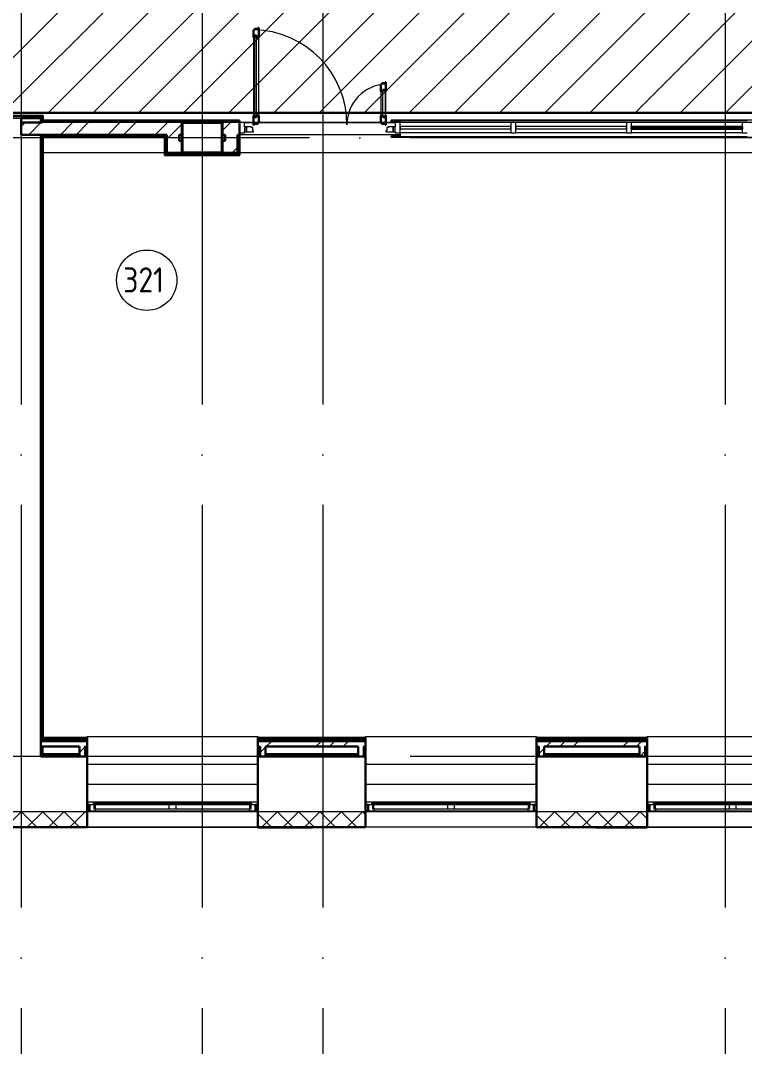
# Model space of a CAD drawing. Header units: millimetres. Extents: x -259809 to 472825, y -397243 to 31861.
# Drawn here: x 261165 to 268364, y -373335 to -363137 of the extents above; entities that cross this region are included whole.
import ezdxf

# ---------------------------------------------------------------- set-up
doc = ezdxf.new("R2010")
doc.units = ezdxf.units.MM
doc.linetypes.add('ADSK_Линия сетки', pattern=[25, 20, -2.5, 0, -2.5])
doc.linetypes.add('ADSK_Сверху', pattern=[450, 300, -150])
for name, color, linetype, lineweight in [('_ Окна', 252, 'Continuous', 30), ('Витраж', 252, 'Continuous', 9), ('Двери', 252, 'Continuous', 9), ('Линии', 7, 'Continuous', 9), ('лс', 5, 'Continuous', 30), ('Марки помещений', 252, 'Continuous', 20), ('Несущие колонны', 252, 'Continuous', 18), ('Ограждение', 252, 'Continuous', 9), ('Окна', 252, 'Continuous', 9), ('Оси', 252, 'Continuous', 9), ('Панели витража', 252, 'Continuous', 9), ('Стены внутренние', 252, 'Continuous', 18), ('Стены наружные', 252, 'Continuous', 18), ('Стены разрез', 7, 'Continuous', 30), ('Стены штриховка', 7, 'Continuous', 9)]:
    doc.layers.add(name, color=color, linetype=linetype, lineweight=lineweight)
doc.layers.add('Двери открывание', color=7, linetype='Continuous', lineweight=9, true_color=0xc0c0c0)
doc.styles.add('GOST Common_2', font='', dxfattribs={"width": 0.9, "height": 250})
doc.styles.get('GOST Common_2').set_extended_font_data('GOST type B')

# ---------------------------------------------------------------- blocks, each defined once
blk = doc.blocks.new('3 этаж')
at = {"layer": '_ Окна', "color": 251, "true_color": 0x636466}
for p, q in [((261851, -18245), (261826, -18245)), ((261851, -18303), (261851, -18245)), ((263526, -18245), (263501, -18245)), ((263501, -18245), (263501, -18303)), ((264621, -18245), (264596, -18245)), ((264621, -18303), (264621, -18245)), ((266296, -18245), (266271, -18245)), ((266271, -18245), (266271, -18303)), ((267421, -18245), (267396, -18245)), ((267421, -18303), (267421, -18245)), ((261826, -18303), (261851, -18303)), ((263501, -18303), (263526, -18303)), ((264596, -18303), (264621, -18303)), ((266271, -18303), (266296, -18303)), ((267396, -18303), (267421, -18303))]:
    blk.add_line(p, q, dxfattribs=at)
at = {"layer": '_ Окна', "color": 251, "lineweight": 18, "true_color": 0x636466}
for p, q in [((261889, -18245), (261851, -18245)), ((261851, -18245), (261851, -18303)), ((261897, -18286), (261897, -18245)), ((263455, -18245), (263455, -18286)), ((263501, -18245), (263463, -18245)), ((263501, -18303), (263501, -18245)), ((264659, -18245), (264621, -18245)), ((264621, -18245), (264621, -18303)), ((264667, -18286), (264667, -18245)), ((266225, -18245), (266225, -18286)), ((266271, -18245), (266233, -18245)), ((266271, -18303), (266271, -18245)), ((267459, -18245), (267421, -18245)), ((267421, -18245), (267421, -18303)), ((267467, -18286), (267467, -18245)), ((261851, -18303), (261911, -18303)), ((261909, -18286), (261897, -18286)), ((261911, -18303), (261915, -18286)), ((263437, -18286), (263442, -18303)), ((263442, -18303), (263501, -18303)), ((263455, -18286), (263443, -18286)), ((264621, -18303), (264681, -18303)), ((264679, -18286), (264667, -18286)), ((264681, -18303), (264685, -18286)), ((266207, -18286), (266212, -18303)), ((266212, -18303), (266271, -18303)), ((266225, -18286), (266213, -18286)), ((267421, -18303), (267481, -18303)), ((267479, -18286), (267467, -18286)), ((267481, -18303), (267485, -18286))]:
    blk.add_line(p, q, dxfattribs=at)
at = {"layer": 'Витраж', "color": 251, "lineweight": 18, "true_color": 0x636466}
for p, q in [((263391, -11463), (263341, -11463)), ((263341, -11463), (263341, -11563)), ((263391, -11503), (263391, -11463)), ((263341, -11563), (263391, -11563)), ((263391, -11563), (263391, -11553))]:
    blk.add_line(p, q, dxfattribs=at)
at = {"layer": 'Витраж', "color": 251, "lineweight": 18, "true_color": 0x636466, "extrusion": (0, 0, -1)}
for p, q in [((264941, -11463), (264891, -11463)), ((264891, -11463), (264891, -11503)), ((264941, -11563), (264941, -11463)), ((266091, -11463), (266041, -11463)), ((266041, -11463), (266041, -11563)), ((266091, -11563), (266091, -11463)), ((267241, -11463), (267191, -11463)), ((267191, -11463), (267191, -11563)), ((267241, -11563), (267241, -11463)), ((268391, -11463), (268341, -11463)), ((268341, -11463), (268341, -11563)), ((264891, -11553), (264891, -11563)), ((264891, -11563), (264941, -11563)), ((266041, -11563), (266091, -11563)), ((267191, -11563), (267241, -11563)), ((268341, -11563), (268391, -11563))]:
    blk.add_line(p, q, dxfattribs=at)
at = {"layer": 'Витраж', "color": 251, "true_color": 0x636466}
for p, q in [((266041, -11463), (264941, -11463)), ((267191, -11463), (266091, -11463)), ((268341, -11463), (267241, -11463)), ((266041, -11563), (264941, -11563)), ((267191, -11563), (266091, -11563)), ((268341, -11563), (267241, -11563))]:
    blk.add_line(p, q, dxfattribs=at)
at = {"layer": 'Двери', "color": 251, "lineweight": 30, "true_color": 0x636466}
for p, q in [((263491, -10539), (263483, -10539)), ((263483, -10539), (263483, -10615)), ((263525, -10530), (263491, -10530)), ((263491, -10530), (263491, -10539)), ((263492, -10597), (263492, -10615)), ((263513, -10597), (263492, -10597)), ((263513, -10615), (263513, -10597)), ((263533, -10521), (263525, -10521)), ((263525, -10521), (263525, -10530)), ((263533, -10615), (263533, -10521)), ((263492, -10615), (263483, -10615)), ((263533, -10615), (263513, -10615)), ((264757, -11079), (264749, -11079)), ((264749, -11079), (264749, -11155)), ((264791, -11070), (264757, -11070)), ((264757, -11070), (264757, -11079)), ((264799, -11061), (264791, -11061)), ((264791, -11061), (264791, -11070)), ((264799, -11155), (264799, -11061)), ((264749, -11155), (264769, -11155)), ((264769, -11155), (264769, -11137)), ((264769, -11137), (264790, -11137)), ((264790, -11137), (264790, -11155)), ((264790, -11155), (264799, -11155)), ((263483, -11391), (263483, -11485)), ((263492, -11391), (263483, -11391)), ((263492, -11409), (263492, -11391)), ((263513, -11409), (263492, -11409)), ((263513, -11391), (263513, -11409)), ((263533, -11391), (263513, -11391)), ((263533, -11467), (263533, -11391)), ((264749, -11391), (264749, -11467)), ((264749, -11391), (264769, -11391)), ((264769, -11391), (264769, -11409)), ((264769, -11409), (264790, -11409)), ((264790, -11391), (264799, -11391)), ((264790, -11409), (264790, -11391)), ((264799, -11485), (264799, -11391)), ((263483, -11485), (263491, -11485)), ((263491, -11485), (263491, -11476)), ((263491, -11476), (263525, -11476)), ((263525, -11476), (263525, -11467)), ((263525, -11467), (263533, -11467)), ((264749, -11467), (264757, -11467)), ((264757, -11467), (264757, -11476)), ((264757, -11476), (264791, -11476)), ((264791, -11476), (264791, -11485)), ((264791, -11485), (264799, -11485))]:
    blk.add_line(p, q, dxfattribs=at)
at = {"layer": 'Двери', "color": 251, "true_color": 0x636466}
for p, q in [((263492, -10597), (263492, -11409)), ((263513, -10597), (263492, -10597)), ((263513, -11409), (263513, -10597)), ((263483, -10615), (263483, -11391)), ((263533, -11391), (263533, -10615)), ((264749, -11155), (264749, -11391)), ((264769, -11409), (264769, -11137)), ((264769, -11137), (264790, -11137)), ((264790, -11137), (264790, -11409)), ((264799, -11391), (264799, -11155)), ((263492, -11409), (263513, -11409)), ((264790, -11409), (264769, -11409)), ((263391, -11503), (263391, -11553)), ((263411, -11503), (263391, -11503)), ((263411, -11553), (263411, -11503)), ((263460, -11503), (263411, -11503)), ((263411, -11503), (263411, -11553)), ((263460, -11511), (263460, -11503)), ((263474, -11511), (263460, -11511)), ((263474, -11545), (263474, -11511)), ((264822, -11511), (264808, -11511)), ((264808, -11511), (264808, -11545)), ((264822, -11503), (264822, -11511)), ((264871, -11503), (264822, -11503)), ((264891, -11503), (264871, -11503)), ((264871, -11503), (264871, -11553)), ((264871, -11553), (264871, -11503)), ((264891, -11553), (264891, -11503)), ((263391, -11553), (263411, -11553)), ((263411, -11553), (263483, -11553)), ((263483, -11545), (263474, -11545)), ((263483, -11553), (263483, -11545)), ((264808, -11545), (264799, -11545)), ((264799, -11545), (264799, -11553)), ((264799, -11553), (264871, -11553)), ((264871, -11553), (264891, -11553))]:
    blk.add_line(p, q, dxfattribs=at)
at = {"layer": 'Двери открывание', "color": 251, "true_color": 0x636466}
for centre, radius, start, end in [((263465, -11485), 946, 0, 88.9097), ((264817, -11485), 406, 92.541, 180)]:
    blk.add_arc(centre, radius, start, end, dxfattribs=at)
at = {"layer": 'Линии', "color": 251, "linetype": 'ADSK_Сверху', "ltscale": 200, "true_color": 0x636466}
for p, q in [((294576, -11463), (261366, -11463)), ((294576, -11763), (261366, -11763))]:
    blk.add_line(p, q, dxfattribs=at)
at = {"layer": 'Марки помещений', "color": 251, "true_color": 0x636466}
blk.add_circle((262420, -13029), 300, dxfattribs=at)
at = {"layer": 'Несущие колонны', "color": 251, "lineweight": 40, "true_color": 0x636466}
for p, q in [((262771, -11463), (263171, -11463)), ((262771, -11763), (262771, -11463)), ((263171, -11463), (262771, -11463)), ((263171, -11463), (263171, -11763)), ((262771, -11583), (262771, -11763)), ((263171, -11763), (263171, -11583)), ((263171, -11763), (262771, -11763)), ((262771, -11763), (263171, -11763))]:
    blk.add_line(p, q, dxfattribs=at)
at = {"layer": 'Несущие колонны', "color": 251, "true_color": 0x636466}
for p, q in [((262771, -11463), (262771, -11583)), ((263171, -11583), (263171, -11463))]:
    blk.add_line(p, q, dxfattribs=at)
at = {"layer": 'Ограждение', "color": 251, "true_color": 0x636466}
for p, q in [((261391, -11393), (255256, -11393)), ((261391, -11393), (261386, -11398)), ((261391, -11438), (261391, -11393)), ((261391, -11438), (261386, -11443)), ((263321, -11438), (261391, -11438)), ((263321, -11438), (263321, -11443)), ((264851, -11448), (264851, -11438)), ((270186, -11438), (264851, -11438)), ((264851, -11448), (264941, -11448)), ((261391, -11608), (261386, -11603)), ((261391, -17579), (261391, -11608)), ((261391, -11608), (262596, -11608)), ((262596, -11608), (262601, -11603)), ((262596, -11608), (262596, -11788)), ((263341, -11583), (263346, -11583)), ((263346, -11788), (263346, -11583)), ((264851, -11608), (264851, -11598)), ((264941, -11598), (264851, -11598)), ((264851, -11608), (268596, -11608)), ((262596, -11788), (262601, -11783)), ((262596, -11788), (263346, -11788)), ((263346, -11788), (263341, -11783)), ((261826, -17578), (261826, -17563)), ((261826, -17563), (263526, -17563)), ((263526, -17563), (263526, -17578)), ((264596, -17578), (264596, -17563)), ((264596, -17563), (266296, -17563)), ((266296, -17563), (266296, -17578)), ((267396, -17578), (267396, -17563)), ((267396, -17563), (269096, -17563)), ((261381, -17663), (261381, -17748)), ((261391, -17738), (261381, -17748)), ((261391, -17738), (261391, -17663)), ((261751, -17738), (261391, -17738)), ((264521, -17738), (263601, -17738)), ((267321, -17738), (266371, -17738)), ((261826, -17838), (263526, -17838)), ((264596, -17838), (266296, -17838)), ((267396, -17838), (269096, -17838)), ((261826, -18038), (263526, -18038)), ((264596, -18038), (266296, -18038)), ((267396, -18038), (269096, -18038)), ((261826, -18213), (263526, -18213)), ((264596, -18213), (266296, -18213)), ((267396, -18213), (269096, -18213))]:
    blk.add_line(p, q, dxfattribs=at)
at = {"layer": 'Окна', "color": 251, "true_color": 0x636466}
for p, q in [((261889, -18228), (262661, -18228)), ((261889, -18245), (261889, -18228)), ((262661, -18245), (261889, -18245)), ((261909, -18286), (261909, -18245)), ((262641, -18245), (262641, -18286)), ((262661, -18228), (262691, -18228)), ((262661, -18228), (262661, -18245)), ((262691, -18245), (262661, -18245)), ((262691, -18228), (263463, -18228)), ((262691, -18245), (262691, -18228)), ((263463, -18245), (262691, -18245)), ((262711, -18286), (262711, -18245)), ((263443, -18245), (263443, -18286)), ((263463, -18228), (263463, -18245)), ((264659, -18228), (265431, -18228)), ((264659, -18245), (264659, -18228)), ((265431, -18245), (264659, -18245)), ((264679, -18286), (264679, -18245)), ((265411, -18245), (265411, -18286)), ((265431, -18228), (265461, -18228)), ((265431, -18228), (265431, -18245)), ((265461, -18245), (265431, -18245)), ((265461, -18228), (266233, -18228)), ((265461, -18245), (265461, -18228)), ((266233, -18245), (265461, -18245)), ((265481, -18286), (265481, -18245)), ((266213, -18245), (266213, -18286)), ((266233, -18228), (266233, -18245)), ((267459, -18228), (268231, -18228)), ((267459, -18245), (267459, -18228)), ((268231, -18245), (267459, -18245)), ((267479, -18286), (267479, -18245)), ((268211, -18245), (268211, -18286)), ((268231, -18228), (268261, -18228)), ((268231, -18228), (268231, -18245)), ((268261, -18245), (268231, -18245)), ((268261, -18228), (269033, -18228)), ((268261, -18245), (268261, -18228)), ((269033, -18245), (268261, -18245)), ((268281, -18286), (268281, -18245)), ((262641, -18286), (261909, -18286)), ((261911, -18303), (263442, -18303)), ((262711, -18286), (262641, -18286)), ((263443, -18286), (262711, -18286)), ((265411, -18286), (264679, -18286)), ((264681, -18303), (266212, -18303)), ((265481, -18286), (265411, -18286)), ((266213, -18286), (265481, -18286)), ((268211, -18286), (267479, -18286)), ((267481, -18303), (269012, -18303)), ((268281, -18286), (268211, -18286)), ((269013, -18286), (268281, -18286))]:
    blk.add_line(p, q, dxfattribs=at)
at = {"layer": 'Оси', "color": 251, "linetype": 'ADSK_Линия сетки', "ltscale": 200, "true_color": 0x636466}
for p, q in [((261171, -263), (261171, -31390)), ((262971, -263), (262971, -31390)), ((264171, -263), (264171, -31390)), ((268171, -263), (268171, -30120)), ((314039, -11613), (237099, -11613)), ((314039, -17763), (237099, -17763))]:
    blk.add_line(p, q, dxfattribs=at)
at = {"layer": 'Панели витража', "color": 251, "lineweight": 18, "true_color": 0x636466}
for p, q in [((266041, -11501), (264941, -11501)), ((264941, -11501), (264941, -11526)), ((266041, -11526), (266041, -11501)), ((267191, -11501), (266091, -11501)), ((266091, -11501), (266091, -11526)), ((267191, -11526), (267191, -11501)), ((264941, -11526), (266041, -11526)), ((266091, -11526), (267191, -11526))]:
    blk.add_line(p, q, dxfattribs=at)
at = {"layer": 'Стены внутренние', "color": 251, "lineweight": 30, "true_color": 0x636466}
for p, q in [((261171, -11583), (261171, -11418)), ((261366, -11583), (261171, -11583)), ((261366, -17763), (261366, -17663)), ((261751, -17763), (261366, -17763)), ((261826, -18465), (261826, -17763)), ((263526, -17763), (263526, -18465)), ((264521, -17763), (263601, -17763)), ((264596, -18465), (264596, -17763)), ((266296, -17763), (266296, -18465)), ((267321, -17763), (266371, -17763)), ((267396, -18465), (267396, -17763)), ((260706, -18465), (261826, -18465)), ((263526, -18465), (264596, -18465)), ((266296, -18465), (267396, -18465))]:
    blk.add_line(p, q, dxfattribs=at)
at = {"layer": 'Стены внутренние', "color": 251, "true_color": 0x636466}
for p, q in [((267396, -18313), (243621, -18313)), ((271926, -18313), (266296, -18313)), ((263526, -18465), (261826, -18465)), ((266296, -18465), (264596, -18465)), ((269096, -18465), (267396, -18465))]:
    blk.add_line(p, q, dxfattribs=at)
at = {"layer": 'Стены внутренние', "color": 251, "linetype": 'Continuous', "lineweight": 9, "true_color": 0x636466}
for p, q in [((261022, -18463), (261172, -18313)), ((261324, -18463), (261174, -18313)), ((261235, -18463), (261385, -18313)), ((261536, -18463), (261386, -18313)), ((261447, -18463), (261597, -18313)), ((261748, -18463), (261598, -18313)), ((261659, -18463), (261809, -18313)), ((261826, -18329), (261810, -18313)), ((263657, -18463), (263526, -18332)), ((263568, -18463), (263718, -18313)), ((263870, -18463), (263720, -18313)), ((263780, -18463), (263930, -18313)), ((264082, -18463), (263932, -18313)), ((263992, -18463), (264142, -18313)), ((264294, -18463), (264144, -18313)), ((264204, -18463), (264354, -18313)), ((264506, -18463), (264356, -18313)), ((264416, -18463), (264566, -18313)), ((264596, -18342), (264568, -18313)), ((266415, -18463), (266296, -18345)), ((266326, -18463), (266476, -18313)), ((266627, -18463), (266477, -18313)), ((266538, -18463), (266688, -18313)), ((266839, -18463), (266689, -18313)), ((266750, -18463), (266900, -18313)), ((267052, -18463), (266902, -18313)), ((266962, -18463), (267112, -18313)), ((267264, -18463), (267114, -18313)), ((267174, -18463), (267324, -18313)), ((267396, -18384), (267326, -18313)), ((267386, -18463), (267394, -18455)), ((263597, -18463), (263596, -18465)), ((263853, -18465), (263851, -18463)), ((264439, -18465), (264438, -18463)), ((266413, -18463), (266412, -18465)), ((267255, -18465), (267254, -18463))]:
    blk.add_line(p, q, dxfattribs=at)
at = {"layer": 'Стены наружные', "color": 251, "lineweight": 30, "true_color": 0x636466}
for p, q in [((261386, -11398), (255246, -11398)), ((261171, -11418), (261366, -11418)), ((261366, -11418), (261366, -11463)), ((261381, -11448), (261381, -11403)), ((261386, -11443), (261386, -11398)), ((261171, -11463), (261381, -11463)), ((261386, -11448), (261381, -11448)), ((263341, -11443), (261386, -11443)), ((262771, -11463), (263171, -11463)), ((263341, -11783), (263341, -11443)), ((261366, -11583), (262621, -11583)), ((261366, -11583), (261366, -17663)), ((261381, -11598), (262606, -11598)), ((261381, -17583), (261381, -11598)), ((261386, -17578), (261386, -11603)), ((261386, -11603), (262601, -11603)), ((262601, -11603), (262601, -11783)), ((262606, -11598), (262606, -11778)), ((262621, -11583), (262621, -11763)), ((262741, -11583), (262771, -11583)), ((262741, -11643), (262741, -11583)), ((263171, -11583), (263201, -11583)), ((263201, -11583), (263201, -11643)), ((263321, -11583), (263336, -11583)), ((263321, -11763), (263321, -11583)), ((263336, -11778), (263336, -11598)), ((263336, -11598), (263341, -11598)), ((262771, -11643), (262741, -11643)), ((262771, -11763), (262771, -11643)), ((263201, -11643), (263171, -11643)), ((263171, -11643), (263171, -11763)), ((262601, -11783), (263341, -11783)), ((262606, -11778), (263336, -11778)), ((262621, -11763), (263321, -11763)), ((261386, -17583), (261381, -17583)), ((261826, -17578), (261386, -17578)), ((261826, -17763), (261826, -17578)), ((263526, -17578), (263526, -17763)), ((264596, -17578), (263526, -17578)), ((264596, -17763), (264596, -17578)), ((267396, -17578), (266296, -17578)), ((266296, -17578), (266296, -17763)), ((267396, -17763), (267396, -17578)), ((261366, -17663), (261751, -17663)), ((261751, -17663), (261751, -17763)), ((263601, -17663), (264521, -17663)), ((263601, -17763), (263601, -17663)), ((264521, -17663), (264521, -17763)), ((266371, -17663), (267321, -17663)), ((266371, -17763), (266371, -17663)), ((267321, -17663), (267321, -17763)), ((261751, -17763), (261826, -17763)), ((263526, -17763), (263601, -17763)), ((264521, -17763), (264596, -17763)), ((266296, -17763), (266371, -17763)), ((267321, -17763), (267396, -17763)), ((263526, -18465), (263526, -18470)), ((264061, -18470), (263526, -18470)), ((264061, -18465), (264061, -18470)), ((266886, -18465), (266886, -18470)), ((266886, -18470), (267396, -18470)), ((267396, -18465), (267396, -18470))]:
    blk.add_line(p, q, dxfattribs=at)
at = {"layer": 'Стены наружные', "color": 251, "true_color": 0x636466}
for p, q in [((255396, -11418), (261171, -11418)), ((262771, -11583), (262771, -11463)), ((263171, -11463), (263171, -11583)), ((263391, -11463), (263483, -11463)), ((263533, -11463), (264749, -11463)), ((264799, -11463), (264891, -11463)), ((264941, -11443), (264941, -11463)), ((264941, -11443), (268391, -11443)), ((264941, -11583), (263346, -11583)), ((264941, -11563), (264941, -11603)), ((268391, -11603), (264941, -11603)), ((261374, -17748), (261751, -17748)), ((261374, -17763), (261374, -17748)), ((263601, -17748), (264521, -17748)), ((266371, -17748), (267321, -17748)), ((263526, -18470), (259006, -18470)), ((261266, -18470), (261266, -18465)), ((261826, -18465), (261826, -18470)), ((264596, -18470), (264061, -18470)), ((264596, -18470), (264596, -18465)), ((266296, -18470), (266296, -18465)), ((266886, -18470), (266296, -18470)), ((269096, -18470), (267396, -18470))]:
    blk.add_line(p, q, dxfattribs=at)
at = {"layer": 'Стены наружные', "color": 251, "linetype": 'Continuous', "lineweight": 9, "true_color": 0x636466}
for p, q in [((261223, -11403), (261228, -11398)), ((261294, -11403), (261299, -11398)), ((261365, -11403), (261370, -11398)), ((261171, -11502), (261210, -11463)), ((261247, -11583), (261367, -11463)), ((261391, -11448), (261396, -11443)), ((261446, -11463), (261461, -11448)), ((261461, -11448), (261466, -11443)), ((261532, -11448), (261537, -11443)), ((261562, -11583), (261682, -11463)), ((261603, -11448), (261608, -11443)), ((261673, -11448), (261678, -11443)), ((261719, -11583), (261839, -11463)), ((261744, -11448), (261749, -11443)), ((261815, -11448), (261820, -11443)), ((261871, -11463), (261886, -11448)), ((261886, -11448), (261891, -11443)), ((261956, -11448), (261961, -11443)), ((262027, -11448), (262032, -11443)), ((262033, -11583), (262153, -11463)), ((262098, -11448), (262103, -11443)), ((262168, -11448), (262173, -11443)), ((262190, -11583), (262310, -11463)), ((262239, -11448), (262244, -11443)), ((262295, -11463), (262310, -11448)), ((262310, -11448), (262315, -11443)), ((262381, -11448), (262386, -11443)), ((262451, -11448), (262456, -11443)), ((262505, -11583), (262625, -11463)), ((262522, -11448), (262527, -11443)), ((262593, -11448), (262598, -11443)), ((262662, -11583), (262771, -11474)), ((262663, -11448), (262668, -11443)), ((262719, -11463), (262734, -11448)), ((262734, -11448), (262739, -11443)), ((262805, -11448), (262810, -11443)), ((262875, -11448), (262880, -11443)), ((262946, -11448), (262951, -11443)), ((263017, -11448), (263022, -11443)), ((263088, -11448), (263093, -11443)), ((263143, -11463), (263158, -11448)), ((263158, -11448), (263163, -11443)), ((263171, -11545), (263253, -11463)), ((263229, -11448), (263234, -11443)), ((263300, -11448), (263305, -11443)), ((261381, -11599), (261382, -11598)), ((261448, -11603), (261453, -11598)), ((261518, -11603), (261523, -11598)), ((261589, -11603), (261594, -11598)), ((261660, -11603), (261665, -11598)), ((261731, -11603), (261736, -11598)), ((261801, -11603), (261806, -11598)), ((261872, -11603), (261877, -11598)), ((261907, -11598), (261907, -11583)), ((261943, -11603), (261948, -11598)), ((262013, -11603), (262018, -11598)), ((262084, -11603), (262089, -11598)), ((262155, -11603), (262160, -11598)), ((262226, -11603), (262231, -11598)), ((262296, -11603), (262301, -11598)), ((262367, -11603), (262372, -11598)), ((262438, -11603), (262443, -11598)), ((262507, -11598), (262507, -11583)), ((262508, -11603), (262513, -11598)), ((262579, -11603), (262584, -11598)), ((262621, -11624), (262662, -11583)), ((263336, -11624), (263341, -11619)), ((261381, -11670), (261386, -11665)), ((262601, -11652), (262606, -11647)), ((262601, -11723), (262606, -11718)), ((263268, -11763), (263321, -11710)), ((263336, -11695), (263341, -11690)), ((261381, -11741), (261386, -11736)), ((261381, -11811), (261386, -11806)), ((262611, -11783), (262616, -11778)), ((262682, -11783), (262687, -11778)), ((262753, -11783), (262758, -11778)), ((262823, -11783), (262828, -11778)), ((262894, -11783), (262899, -11778)), ((262965, -11783), (262970, -11778)), ((263035, -11783), (263040, -11778)), ((263106, -11783), (263111, -11778)), ((263107, -11778), (263107, -11763)), ((263177, -11783), (263182, -11778)), ((263248, -11783), (263253, -11778)), ((263318, -11783), (263323, -11778)), ((263336, -11765), (263341, -11760)), ((261381, -11882), (261386, -11877)), ((261366, -11968), (261381, -11953)), ((261381, -11953), (261386, -11948)), ((261381, -12023), (261386, -12018)), ((261381, -12094), (261386, -12089)), ((261381, -12165), (261386, -12160)), ((261381, -12235), (261386, -12230)), ((261381, -12306), (261386, -12301)), ((261366, -12392), (261381, -12377)), ((261381, -12377), (261386, -12372)), ((261381, -12448), (261386, -12443)), ((261381, -12518), (261386, -12513)), ((261381, -12589), (261386, -12584)), ((261381, -12660), (261386, -12655)), ((261381, -12730), (261386, -12725)), ((261366, -12816), (261381, -12801)), ((261381, -12801), (261386, -12796)), ((261381, -12872), (261386, -12867)), ((261381, -12943), (261386, -12938)), ((261381, -13013), (261386, -13008)), ((261381, -13084), (261386, -13079)), ((261381, -13155), (261386, -13150)), ((261366, -13240), (261381, -13225)), ((261381, -13225), (261386, -13220)), ((261381, -13296), (261386, -13291)), ((261381, -13367), (261386, -13362)), ((261381, -13438), (261386, -13433)), ((261381, -13508), (261386, -13503)), ((261366, -13665), (261381, -13650)), ((261381, -13579), (261386, -13574)), ((261381, -13650), (261386, -13645)), ((261381, -13720), (261386, -13715)), ((261381, -13791), (261386, -13786)), ((261381, -13862), (261386, -13857)), ((261381, -13933), (261386, -13928)), ((261381, -14003), (261386, -13998)), ((261381, -14074), (261386, -14069)), ((261366, -14089), (261381, -14074)), ((261381, -14145), (261386, -14140)), ((261381, -14215), (261386, -14210)), ((261381, -14286), (261386, -14281)), ((261381, -14357), (261386, -14352)), ((261381, -14428), (261386, -14423)), ((261366, -14513), (261381, -14498)), ((261381, -14498), (261386, -14493)), ((261381, -14569), (261386, -14564)), ((261381, -14640), (261386, -14635)), ((261381, -14710), (261386, -14705)), ((261381, -14781), (261386, -14776)), ((261381, -14852), (261386, -14847)), ((261366, -14937), (261381, -14922)), ((261381, -14922), (261386, -14917)), ((261381, -14993), (261386, -14988)), ((261381, -15064), (261386, -15059)), ((261381, -15135), (261386, -15130)), ((261381, -15205), (261386, -15200)), ((261381, -15276), (261386, -15271)), ((261366, -15362), (261381, -15347)), ((261381, -15347), (261386, -15342)), ((261381, -15417), (261386, -15412)), ((261381, -15488), (261386, -15483)), ((261381, -15559), (261386, -15554)), ((261381, -15630), (261386, -15625)), ((261381, -15700), (261386, -15695)), ((261366, -15786), (261381, -15771)), ((261381, -15771), (261386, -15766)), ((261381, -15842), (261386, -15837)), ((261381, -15912), (261386, -15907)), ((261381, -15983), (261386, -15978)), ((261381, -16054), (261386, -16049)), ((261366, -16210), (261381, -16195)), ((261381, -16125), (261386, -16120)), ((261381, -16195), (261386, -16190)), ((261381, -16266), (261386, -16261)), ((261381, -16337), (261386, -16332)), ((261381, -16407), (261386, -16402)), ((261381, -16478), (261386, -16473)), ((261366, -16635), (261381, -16620)), ((261381, -16549), (261386, -16544)), ((261381, -16620), (261386, -16615)), ((261381, -16690), (261386, -16685)), ((261381, -16761), (261386, -16756)), ((261381, -16832), (261386, -16827)), ((261381, -16902), (261386, -16897)), ((261381, -16973), (261386, -16968)), ((261366, -17059), (261381, -17044)), ((261381, -17044), (261386, -17039)), ((261381, -17115), (261386, -17110)), ((261381, -17185), (261386, -17180)), ((261381, -17256), (261386, -17251)), ((261381, -17327), (261386, -17322)), ((261381, -17397), (261386, -17392)), ((261366, -17483), (261381, -17468)), ((261381, -17468), (261386, -17463)), ((261381, -17539), (261386, -17534)), ((261366, -17616), (261369, -17613)), ((261407, -17583), (261412, -17578)), ((261448, -17613), (261461, -17601)), ((261461, -17601), (261473, -17588)), ((261478, -17583), (261483, -17578)), ((261549, -17583), (261554, -17578)), ((261620, -17583), (261625, -17578)), ((261660, -17613), (261673, -17601)), ((261673, -17601), (261685, -17588)), ((261685, -17588), (261690, -17583)), ((261690, -17583), (261695, -17578)), ((261761, -17583), (261766, -17578)), ((263529, -17583), (263534, -17578)), ((263569, -17613), (263582, -17601)), ((263582, -17601), (263594, -17588)), ((263599, -17583), (263604, -17578)), ((263609, -17663), (263659, -17613)), ((263670, -17583), (263675, -17578)), ((263741, -17583), (263746, -17578)), ((263782, -17613), (263794, -17601)), ((263794, -17601), (263807, -17588)), ((263807, -17588), (263812, -17583)), ((263812, -17583), (263817, -17578)), ((263882, -17583), (263887, -17578)), ((263953, -17583), (263958, -17578)), ((263994, -17613), (264006, -17601)), ((264006, -17601), (264019, -17588)), ((264024, -17583), (264029, -17578)), ((264094, -17583), (264099, -17578)), ((264103, -17663), (264153, -17613)), ((264165, -17583), (264170, -17578)), ((264206, -17613), (264218, -17601)), ((264218, -17601), (264231, -17588)), ((264231, -17588), (264236, -17583)), ((264236, -17583), (264241, -17578)), ((264237, -17663), (264287, -17613)), ((264307, -17583), (264312, -17578)), ((264372, -17663), (264422, -17613)), ((264377, -17583), (264382, -17578)), ((264418, -17613), (264430, -17601)), ((264430, -17601), (264443, -17588)), ((264448, -17583), (264453, -17578)), ((264519, -17583), (264524, -17578)), ((264589, -17583), (264594, -17578)), ((266327, -17613), (266340, -17601)), ((266340, -17601), (266352, -17588)), ((266352, -17588), (266357, -17583)), ((266357, -17583), (266362, -17578)), ((266393, -17663), (266443, -17613)), ((266428, -17583), (266433, -17578)), ((266499, -17583), (266504, -17578)), ((266527, -17663), (266577, -17613)), ((266539, -17613), (266552, -17601)), ((266552, -17601), (266564, -17588)), ((266569, -17583), (266574, -17578)), ((266640, -17583), (266645, -17578)), ((266662, -17663), (266712, -17613)), ((266711, -17583), (266716, -17578)), ((266751, -17613), (266764, -17601)), ((266764, -17601), (266776, -17588)), ((266776, -17588), (266781, -17583)), ((266781, -17583), (266786, -17578)), ((266852, -17583), (266857, -17578)), ((266923, -17583), (266928, -17578)), ((266964, -17613), (266976, -17601)), ((266976, -17601), (266989, -17588)), ((266994, -17583), (266999, -17578)), ((267064, -17583), (267069, -17578)), ((267135, -17583), (267140, -17578)), ((267156, -17663), (267206, -17613)), ((267176, -17613), (267188, -17601)), ((267188, -17601), (267201, -17588)), ((267201, -17588), (267206, -17583)), ((267206, -17583), (267211, -17578)), ((267276, -17583), (267281, -17578)), ((267291, -17663), (267341, -17613)), ((267347, -17583), (267352, -17578)), ((267388, -17613), (267396, -17605)), ((261751, -17725), (261801, -17675)), ((261801, -17684), (261814, -17672)), ((261813, -17663), (261826, -17650)), ((261814, -17672), (261822, -17663)), ((263551, -17721), (263601, -17671)), ((264571, -17672), (264580, -17663)), ((266321, -17735), (266371, -17685)), ((267326, -17763), (267371, -17718)), ((263596, -18465), (263593, -18470)), ((263853, -18466), (263853, -18465)), ((267258, -18470), (267255, -18465))]:
    blk.add_line(p, q, dxfattribs=at)
at = {"layer": 'Стены разрез', "color": 251, "true_color": 0x636466}
for p, q in [((268341, -11503), (267241, -11503)), ((267241, -11503), (267241, -11523)), ((268341, -11523), (268341, -11503)), ((267241, -11523), (268341, -11523))]:
    blk.add_line(p, q, dxfattribs=at)
at = {"layer": 'Стены штриховка', "color": 251, "true_color": 0x636466}
for p, q in [((255246, -11403), (261381, -11403)), ((262771, -11463), (261381, -11463)), ((263341, -11448), (261386, -11448)), ((263341, -11463), (263171, -11463)), ((261381, -11598), (261366, -11598)), ((263336, -11583), (263341, -11583)), ((261366, -17588), (261826, -17588)), ((261826, -17588), (261366, -17588)), ((261366, -17601), (261826, -17601)), ((261366, -17613), (261826, -17613)), ((261826, -17583), (261386, -17583)), ((264596, -17583), (263526, -17583)), ((263526, -17588), (264596, -17588)), ((264596, -17588), (263526, -17588)), ((263526, -17601), (264596, -17601)), ((263526, -17613), (264596, -17613)), ((267396, -17583), (266296, -17583)), ((266296, -17588), (267396, -17588)), ((267396, -17588), (266296, -17588)), ((266296, -17601), (267396, -17601)), ((266296, -17613), (267396, -17613)), ((261826, -17663), (261801, -17663)), ((261801, -17663), (261801, -17763)), ((261814, -17663), (261814, -17763)), ((263551, -17663), (263526, -17663)), ((263539, -17663), (263539, -17763)), ((263551, -17663), (263551, -17763)), ((264596, -17663), (264571, -17663)), ((264571, -17663), (264571, -17763)), ((264584, -17663), (264584, -17763)), ((266321, -17663), (266296, -17663)), ((266309, -17663), (266309, -17763)), ((266321, -17663), (266321, -17763)), ((267396, -17663), (267371, -17663)), ((267371, -17663), (267371, -17763)), ((267384, -17663), (267384, -17763)), ((261826, -18389), (261824, -18389)), ((261824, -18463), (261824, -18389)), ((263528, -18389), (263526, -18389)), ((263528, -18389), (263528, -18463)), ((264596, -18389), (264594, -18389)), ((264594, -18463), (264594, -18389)), ((266298, -18389), (266296, -18389)), ((266298, -18389), (266298, -18463)), ((267396, -18389), (267394, -18389)), ((267394, -18463), (267394, -18389)), ((260708, -18463), (261824, -18463)), ((263528, -18463), (264594, -18463)), ((266298, -18463), (267394, -18463))]:
    blk.add_line(p, q, dxfattribs=at)
at = {"layer": 'Марки помещений', "color": 251, "true_color": 0x636466, "style": 'GOST Common_2', "width": 0.9}
blk.add_text('321', height=250, dxfattribs=at).set_placement((262186, -13151))

msp = doc.modelspace()

# ---------------------------------------------------------------- hatches: boundary and pattern name
at = {"layer": 'лс', "lineweight": 5, "true_color": 0xf26722}
h = msp.add_hatch(dxfattribs=at)
h.set_pattern_fill('ANSI31', color=30, scale=100)
h.set_pattern_definition([(45, (0, 56557.33), (-224.5064, 224.5064), [])])
h.paths.add_polyline_path([(258100, -355819), (250613, -355819), (250613, -364054), (270047, -364054), (270047, -362207), (258100, -362207)])
edge = h.paths.add_edge_path(flags=16)
edge.add_ellipse((252003, -356537), major_axis=(912, 0), ratio=0.29514, start_angle=0, end_angle=360)

# ---------------------------------------------------------------- linework, layer by layer
at = {"layer": 'лс', "color": 30, "lineweight": 30, "true_color": 0xf26722}
msp.add_lwpolyline([(250613, -364054), (250613, -355819), (258100, -355819), (258100, -362207), (270047, -362207), (270047, -364054)], close=True, dxfattribs=at)

# ---------------------------------------------------------------- block references
msp.add_blockref('3 этаж', (0, -352689))

doc.saveas('drawing.dxf')
